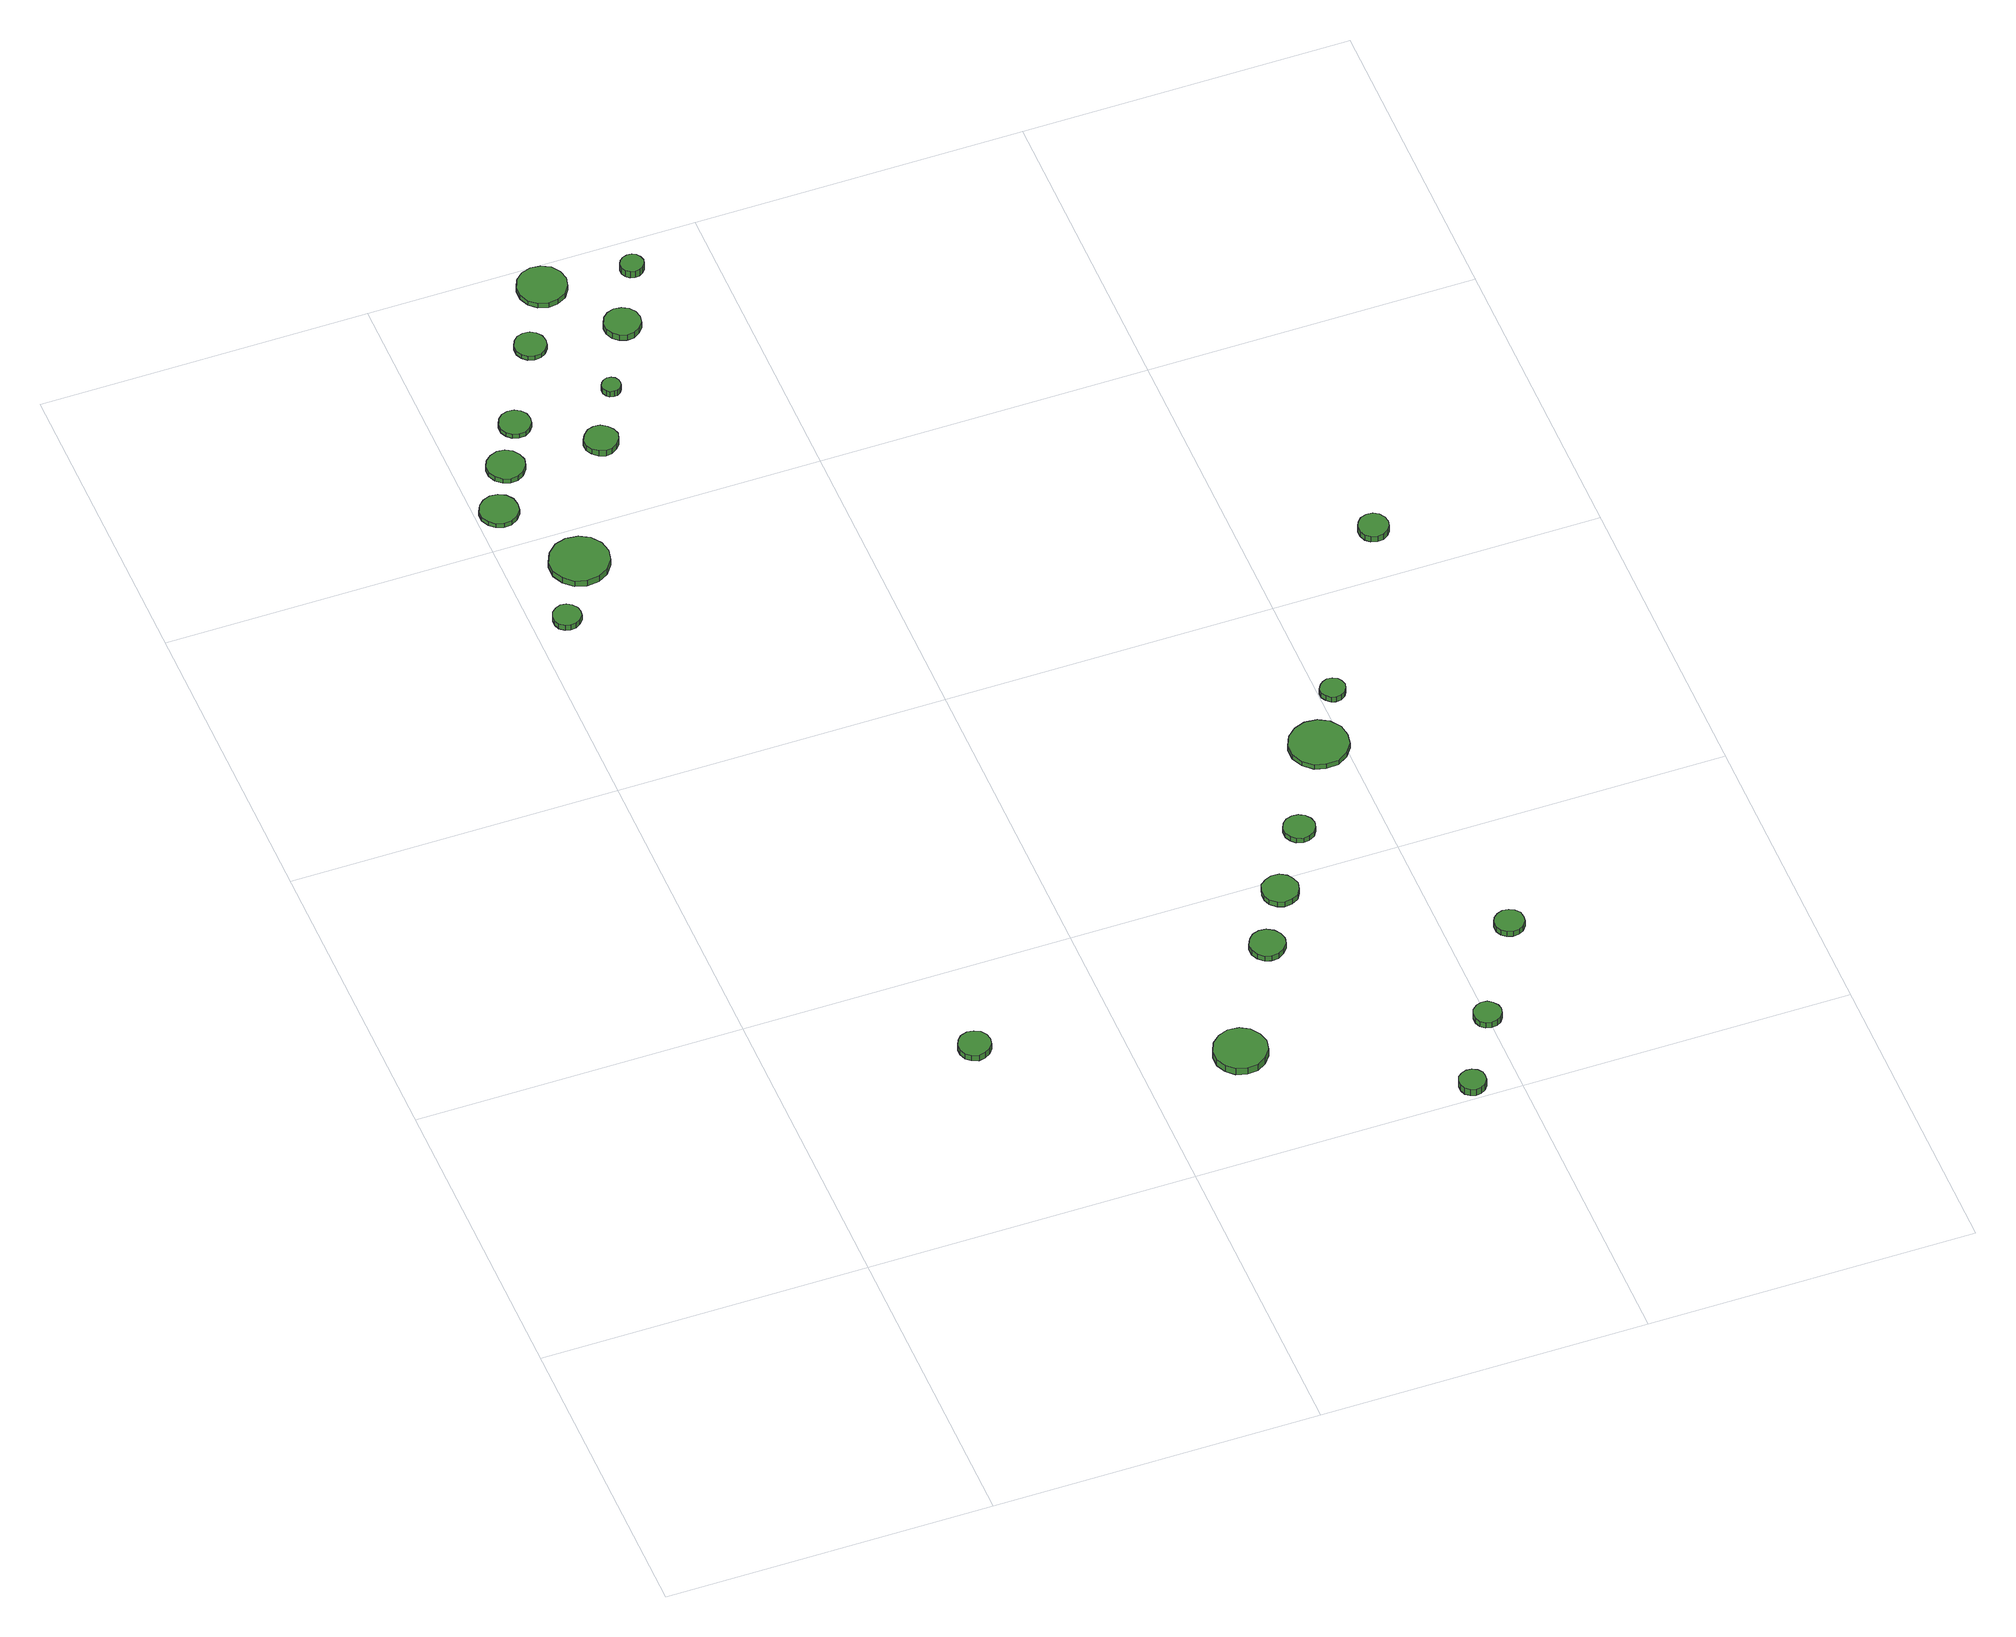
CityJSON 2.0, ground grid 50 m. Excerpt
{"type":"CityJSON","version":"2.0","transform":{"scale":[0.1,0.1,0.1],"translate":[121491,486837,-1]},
"CityObjects":{
"tree1":{"type":"SolitaryVegetationObject","attributes":{"function":"something"},"geometry":[{"type":"MultiSurface","lod":"1","boundaries":[[[0,1,2,3,4,5,6,7,8,9,10,11,12,13,14]],[[15,16,17,18,19,20,21,22,23,24,25,26,27,28,29]],[[0,29,28,1]],[[1,28,27,2]],[[2,27,26,3]],[[3,26,25,4]],[[4,25,24,5]],[[5,24,23,6]],[[6,23,22,7]],[[7,22,21,8]],[[8,21,20,9]],[[9,20,19,10]],[[10,19,18,11]],[[11,18,17,12]],[[12,17,16,13]],[[13,16,15,14]],[[14,15,29,0]]]}]},
"tree2":{"type":"SolitaryVegetationObject","attributes":{"function":"something"},"geometry":[{"type":"MultiSurface","lod":"1","boundaries":[[[30,31,32,33,34,35,36,37,38,39,40,41,42,43,44]],[[45,46,47,48,49,50,51,52,53,54,55,56,57,58,59]],[[30,59,58,31]],[[31,58,57,32]],[[32,57,56,33]],[[33,56,55,34]],[[34,55,54,35]],[[35,54,53,36]],[[36,53,52,37]],[[37,52,51,38]],[[38,51,50,39]],[[39,50,49,40]],[[40,49,48,41]],[[41,48,47,42]],[[42,47,46,43]],[[43,46,45,44]],[[44,45,59,30]]]}]},
"tree3":{"type":"SolitaryVegetationObject","attributes":{"function":"something"},"geometry":[{"type":"MultiSurface","lod":"1","boundaries":[[[60,61,62,63,64,65,66,67,68,69,70,71,72,73,74]],[[75,76,77,78,79,80,81,82,83,84,85,86,87,88,89]],[[60,89,88,61]],[[61,88,87,62]],[[62,87,86,63]],[[63,86,85,64]],[[64,85,84,65]],[[65,84,83,66]],[[66,83,82,67]],[[67,82,81,68]],[[68,81,80,69]],[[69,80,79,70]],[[70,79,78,71]],[[71,78,77,72]],[[72,77,76,73]],[[73,76,75,74]],[[74,75,89,60]]]}]},
"tree4":{"type":"SolitaryVegetationObject","attributes":{"function":"something"},"geometry":[{"type":"MultiSurface","lod":"1","boundaries":[[[90,91,92,93,94,95,96,97,98,99,100,101,102,103,104]],[[105,106,107,108,109,110,111,112,113,114,115,116,117,118,119]],[[90,119,118,91]],[[91,118,117,92]],[[92,117,116,93]],[[93,116,115,94]],[[94,115,114,95]],[[95,114,113,96]],[[96,113,112,97]],[[97,112,111,98]],[[98,111,110,99]],[[99,110,109,100]],[[100,109,108,101]],[[101,108,107,102]],[[102,107,106,103]],[[103,106,105,104]],[[104,105,119,90]]]}]},
"tree5":{"type":"SolitaryVegetationObject","attributes":{"function":"something"},"geometry":[{"type":"MultiSurface","lod":"1","boundaries":[[[120,121,122,123,124,125,126,127,128,129,130,131,132,133,134]],[[135,136,137,138,139,140,141,142,143,144,145,146,147,148,149]],[[120,149,148,121]],[[121,148,147,122]],[[122,147,146,123]],[[123,146,145,124]],[[124,145,144,125]],[[125,144,143,126]],[[126,143,142,127]],[[127,142,141,128]],[[128,141,140,129]],[[129,140,139,130]],[[130,139,138,131]],[[131,138,137,132]],[[132,137,136,133]],[[133,136,135,134]],[[134,135,149,120]]]}]},
"tree6":{"type":"SolitaryVegetationObject","attributes":{"function":"something"},"geometry":[{"type":"MultiSurface","lod":"1","boundaries":[[[150,151,152,153,154,155,156,157,158,159,160,161,162,163,164]],[[165,166,167,168,169,170,171,172,173,174,175,176,177,178,179]],[[150,179,178,151]],[[151,178,177,152]],[[152,177,176,153]],[[153,176,175,154]],[[154,175,174,155]],[[155,174,173,156]],[[156,173,172,157]],[[157,172,171,158]],[[158,171,170,159]],[[159,170,169,160]],[[160,169,168,161]],[[161,168,167,162]],[[162,167,166,163]],[[163,166,165,164]],[[164,165,179,150]]]}]},
"tree7":{"type":"SolitaryVegetationObject","attributes":{"function":"something"},"geometry":[{"type":"MultiSurface","lod":"1","boundaries":[[[180,181,182,183,184,185,186,187,188,189,190,191,192,193,194]],[[195,196,197,198,199,200,201,202,203,204,205,206,207,208,209]],[[180,209,208,181]],[[181,208,207,182]],[[182,207,206,183]],[[183,206,205,184]],[[184,205,204,185]],[[185,204,203,186]],[[186,203,202,187]],[[187,202,201,188]],[[188,201,200,189]],[[189,200,199,190]],[[190,199,198,191]],[[191,198,197,192]],[[192,197,196,193]],[[193,196,195,194]],[[194,195,209,180]]]}]},
"tree8":{"type":"SolitaryVegetationObject","attributes":{"function":"something"},"geometry":[{"type":"MultiSurface","lod":"1","boundaries":[[[210,211,212,213,214,215,216,217,218,219,220,221,222,223,224]],[[225,226,227,228,229,230,231,232,233,234,235,236,237,238,239]],[[210,239,238,211]],[[211,238,237,212]],[[212,237,236,213]],[[213,236,235,214]],[[214,235,234,215]],[[215,234,233,216]],[[216,233,232,217]],[[217,232,231,218]],[[218,231,230,219]],[[219,230,229,220]],[[220,229,228,221]],[[221,228,227,222]],[[222,227,226,223]],[[223,226,225,224]],[[224,225,239,210]]]}]},
"tree9":{"type":"SolitaryVegetationObject","attributes":{"function":"something"},"geometry":[{"type":"MultiSurface","lod":"1","boundaries":[[[240,241,242,243,244,245,246,247,248,249,250,251,252,253,254]],[[255,256,257,258,259,260,261,262,263,264,265,266,267,268,269]],[[240,269,268,241]],[[241,268,267,242]],[[242,267,266,243]],[[243,266,265,244]],[[244,265,264,245]],[[245,264,263,246]],[[246,263,262,247]],[[247,262,261,248]],[[248,261,260,249]],[[249,260,259,250]],[[250,259,258,251]],[[251,258,257,252]],[[252,257,256,253]],[[253,256,255,254]],[[254,255,269,240]]]}]},
"tree10":{"type":"SolitaryVegetationObject","attributes":{"function":"something"},"geometry":[{"type":"MultiSurface","lod":"1","boundaries":[[[270,271,272,273,274,275,276,277,278,279,280,281,282,283,284]],[[285,286,287,288,289,290,291,292,293,294,295,296,297,298,299]],[[270,299,298,271]],[[271,298,297,272]],[[272,297,296,273]],[[273,296,295,274]],[[274,295,294,275]],[[275,294,293,276]],[[276,293,292,277]],[[277,292,291,278]],[[278,291,290,279]],[[279,290,289,280]],[[280,289,288,281]],[[281,288,287,282]],[[282,287,286,283]],[[283,286,285,284]],[[284,285,299,270]]]}]},
"tree11":{"type":"SolitaryVegetationObject","attributes":{"function":"something"},"geometry":[{"type":"MultiSurface","lod":"1","boundaries":[[[300,301,302,303,304,305,306,307,308,309,310,311,312,313,314]],[[315,316,317,318,319,320,321,322,323,324,325,326,327,328,329]],[[300,329,328,301]],[[301,328,327,302]],[[302,327,326,303]],[[303,326,325,304]],[[304,325,324,305]],[[305,324,323,306]],[[306,323,322,307]],[[307,322,321,308]],[[308,321,320,309]],[[309,320,319,310]],[[310,319,318,311]],[[311,318,317,312]],[[312,317,316,313]],[[313,316,315,314]],[[314,315,329,300]]]}]},
"tree12":{"type":"SolitaryVegetationObject","attributes":{"function":"something"},"geometry":[{"type":"MultiSurface","lod":"1","boundaries":[[[330,331,332,333,334,335,336,337,338,339,340,341,342,343,344]],[[345,346,347,348,349,350,351,352,353,354,355,356,357,358,359]],[[330,359,358,331]],[[331,358,357,332]],[[332,357,356,333]],[[333,356,355,334]],[[334,355,354,335]],[[335,354,353,336]],[[336,353,352,337]],[[337,352,351,338]],[[338,351,350,339]],[[339,350,349,340]],[[340,349,348,341]],[[341,348,347,342]],[[342,347,346,343]],[[343,346,345,344]],[[344,345,359,330]]]}]},
"tree13":{"type":"SolitaryVegetationObject","attributes":{"function":"something"},"geometry":[{"type":"MultiSurface","lod":"1","boundaries":[[[360,361,362,363,364,365,366,367,368,369,370,371,372,373,374]],[[375,376,377,378,379,380,381,382,383,384,385,386,387,388,389]],[[360,389,388,361]],[[361,388,387,362]],[[362,387,386,363]],[[363,386,385,364]],[[364,385,384,365]],[[365,384,383,366]],[[366,383,382,367]],[[367,382,381,368]],[[368,381,380,369]],[[369,380,379,370]],[[370,379,378,371]],[[371,378,377,372]],[[372,377,376,373]],[[373,376,375,374]],[[374,375,389,360]]]}]},
"tree14":{"type":"SolitaryVegetationObject","attributes":{"function":"something"},"geometry":[{"type":"MultiSurface","lod":"1","boundaries":[[[390,391,392,393,394,395,396,397,398,399,400,401,402,403,404]],[[405,406,407,408,409,410,411,412,413,414,415,416,417,418,419]],[[390,419,418,391]],[[391,418,417,392]],[[392,417,416,393]],[[393,416,415,394]],[[394,415,414,395]],[[395,414,413,396]],[[396,413,412,397]],[[397,412,411,398]],[[398,411,410,399]],[[399,410,409,400]],[[400,409,408,401]],[[401,408,407,402]],[[402,407,406,403]],[[403,406,405,404]],[[404,405,419,390]]]}]},
"tree15":{"type":"SolitaryVegetationObject","attributes":{"function":"something"},"geometry":[{"type":"MultiSurface","lod":"1","boundaries":[[[420,421,422,423,424,425,426,427,428,429,430,431,432,433,434]],[[435,436,437,438,439,440,441,442,443,444,445,446,447,448,449]],[[420,449,448,421]],[[421,448,447,422]],[[422,447,446,423]],[[423,446,445,424]],[[424,445,444,425]],[[425,444,443,426]],[[426,443,442,427]],[[427,442,441,428]],[[428,441,440,429]],[[429,440,439,430]],[[430,439,438,431]],[[431,438,437,432]],[[432,437,436,433]],[[433,436,435,434]],[[434,435,449,420]]]}]},
"tree16":{"type":"SolitaryVegetationObject","attributes":{"function":"something"},"geometry":[{"type":"MultiSurface","lod":"1","boundaries":[[[450,451,452,453,454,455,456,457,458,459,460,461,462,463,464]],[[465,466,467,468,469,470,471,472,473,474,475,476,477,478,479]],[[450,479,478,451]],[[451,478,477,452]],[[452,477,476,453]],[[453,476,475,454]],[[454,475,474,455]],[[455,474,473,456]],[[456,473,472,457]],[[457,472,471,458]],[[458,471,470,459]],[[459,470,469,460]],[[460,469,468,461]],[[461,468,467,462]],[[462,467,466,463]],[[463,466,465,464]],[[464,465,479,450]]]}]},
"tree17":{"type":"SolitaryVegetationObject","attributes":{"function":"something"},"geometry":[{"type":"MultiSurface","lod":"1","boundaries":[[[480,481,482,483,484,485,486,487,488,489,490,491,492,493,494]],[[495,496,497,498,499,500,501,502,503,504,505,506,507,508,509]],[[480,509,508,481]],[[481,508,507,482]],[[482,507,506,483]],[[483,506,505,484]],[[484,505,504,485]],[[485,504,503,486]],[[486,503,502,487]],[[487,502,501,488]],[[488,501,500,489]],[[489,500,499,490]],[[490,499,498,491]],[[491,498,497,492]],[[492,497,496,493]],[[493,496,495,494]],[[494,495,509,480]]]}]},
"tree18":{"type":"SolitaryVegetationObject","attributes":{"function":"something"},"geometry":[{"type":"MultiSurface","lod":"1","boundaries":[[[510,511,512,513,514,515,516,517,518,519,520,521,522,523,524]],[[525,526,527,528,529,530,531,532,533,534,535,536,537,538,539]],[[510,539,538,511]],[[511,538,537,512]],[[512,537,536,513]],[[513,536,535,514]],[[514,535,534,515]],[[515,534,533,516]],[[516,533,532,517]],[[517,532,531,518]],[[518,531,530,519]],[[519,530,529,520]],[[520,529,528,521]],[[521,528,527,522]],[[522,527,526,523]],[[523,526,525,524]],[[524,525,539,510]]]}]},
"tree19":{"type":"SolitaryVegetationObject","attributes":{"function":"something"},"geometry":[{"type":"MultiSurface","lod":"1","boundaries":[[[540,541,542,543,544,545,546,547,548,549,550,551,552,553,554]],[[555,556,557,558,559,560,561,562,563,564,565,566,567,568,569]],[[540,569,568,541]],[[541,568,567,542]],[[542,567,566,543]],[[543,566,565,544]],[[544,565,564,545]],[[545,564,563,546]],[[546,563,562,547]],[[547,562,561,548]],[[548,561,560,549]],[[549,560,559,550]],[[550,559,558,551]],[[551,558,557,552]],[[552,557,556,553]],[[553,556,555,554]],[[554,555,569,540]]]}]},
"tree20":{"type":"SolitaryVegetationObject","attributes":{"function":"something"},"geometry":[{"type":"MultiSurface","lod":"1","boundaries":[[[570,571,572,573,574,575,576,577,578,579,580,581,582,583,584]],[[585,586,587,588,589,590,591,592,593,594,595,596,597,598,599]],[[570,599,598,571]],[[571,598,597,572]],[[572,597,596,573]],[[573,596,595,574]],[[574,595,594,575]],[[575,594,593,576]],[[576,593,592,577]],[[577,592,591,578]],[[578,591,590,579]],[[579,590,589,580]],[[580,589,588,581]],[[581,588,587,582]],[[582,587,586,583]],[[583,586,585,584]],[[584,585,599,570]]]}]},
"tree21":{"type":"SolitaryVegetationObject","attributes":{"function":"something"},"geometry":[{"type":"MultiSurface","lod":"1","boundaries":[[[600,601,602,603,604,605,606,607,608,609,610,611,612,613,614]],[[615,616,617,618,619,620,621,622,623,624,625,626,627,628,629]],[[600,629,628,601]],[[601,628,627,602]],[[602,627,626,603]],[[603,626,625,604]],[[604,625,624,605]],[[605,624,623,606]],[[606,623,622,607]],[[607,622,621,608]],[[608,621,620,609]],[[609,620,619,610]],[[610,619,618,611]],[[611,618,617,612]],[[612,617,616,613]],[[613,616,615,614]],[[614,615,629,600]]]}]},
"tree22":{"type":"SolitaryVegetationObject","attributes":{"function":"something"},"geometry":[{"type":"MultiSurface","lod":"1","boundaries":[[[630,631,632,633,634,635,636,637,638,639,640,641,642,643,644]],[[645,646,647,648,649,650,651,652,653,654,655,656,657,658,659]],[[630,659,658,631]],[[631,658,657,632]],[[632,657,656,633]],[[633,656,655,634]],[[634,655,654,635]],[[635,654,653,636]],[[636,653,652,637]],[[637,652,651,638]],[[638,651,650,639]],[[639,650,649,640]],[[640,649,648,641]],[[641,648,647,642]],[[642,647,646,643]],[[643,646,645,644]],[[644,645,659,630]]]}]}
},
"vertices":[
[319,346,18],[317,356,18],[311,364,18],[302,369,18],[292,370,18],[282,367,18],[275,360,18],[271,351,18],[271,341,18],[275,331,18],[282,325,18],[292,321,18],[302,323,18],[311,328,18],[317,336,18],[317,336,7],[311,328,7],[302,323,7],[292,321,7],[282,325,7],[275,331,7],[271,341,7],[271,351,7],[275,360,7],[282,367,7],[292,370,7],[302,369,7],[311,364,7],[317,356,7],[319,346,7],
[72,1338,17],[71,1346,17],[65,1353,17],[58,1358,17],[49,1359,17],[41,1356,17],[34,1350,17],[31,1342,17],[31,1333,17],[34,1325,17],[41,1319,17],[49,1317,17],[58,1318,17],[65,1322,17],[71,1329,17],[71,1329,7],[65,1322,7],[58,1318,7],[49,1317,7],[41,1319,7],[34,1325,7],[31,1333,7],[31,1342,7],[34,1350,7],[41,1356,7],[49,1359,7],[58,1358,7],[65,1353,7],[71,1346,7],[72,1338,7],
[64,1568,14],[62,1580,14],[55,1590,14],[44,1596,14],[32,1597,14],[21,1593,14],[12,1585,14],[7,1574,14],[7,1562,14],[12,1551,14],[21,1543,14],[32,1539,14],[44,1540,14],[55,1546,14],[62,1556,14],[62,1556,6],[55,1546,6],[44,1540,6],[32,1539,6],[21,1543,6],[12,1551,6],[7,1562,6],[7,1574,6],[12,1585,6],[21,1593,6],[32,1597,6],[44,1596,6],[55,1590,6],[62,1580,6],[64,1568,6],
[152,1434,17],[148,1452,17],[137,1467,17],[121,1476,17],[102,1478,17],[85,1473,17],[71,1460,17],[63,1443,17],[63,1425,17],[71,1408,17],[85,1395,17],[102,1390,17],[121,1392,17],[137,1401,17],[148,1416,17],[148,1416,6],[137,1401,6],[121,1392,6],[102,1390,6],[85,1395,6],[71,1408,6],[63,1425,6],[63,1443,6],[71,1460,6],[85,1473,6],[102,1478,6],[121,1476,6],[137,1467,6],[148,1452,6],[152,1434,6],
[104,1646,15],[101,1657,15],[94,1667,15],[84,1673,15],[72,1674,15],[61,1670,15],[52,1662,15],[47,1652,15],[47,1640,15],[52,1629,15],[61,1621,15],[72,1617,15],[84,1618,15],[94,1624,15],[101,1634,15],[101,1634,6],[94,1624,6],[84,1618,6],[72,1617,6],[61,1621,6],[52,1629,6],[47,1640,6],[47,1652,6],[52,1662,6],[61,1670,6],[72,1674,6],[84,1673,6],[94,1667,6],[101,1657,6],[104,1646,6],
[141,1719,14],[139,1729,14],[133,1737,14],[125,1742,14],[115,1743,14],[105,1740,14],[98,1733,14],[94,1724,14],[94,1714,14],[98,1705,14],[105,1698,14],[115,1695,14],[125,1696,14],[133,1701,14],[139,1709,14],[139,1709,6],[133,1701,6],[125,1696,6],[115,1695,6],[105,1698,6],[98,1705,6],[94,1714,6],[94,1724,6],[98,1733,6],[105,1740,6],[115,1743,6],[125,1742,6],[133,1737,6],[139,1729,6],[141,1719,6],
[685,199,21],[681,215,21],[671,229,21],[657,237,21],[640,239,21],[624,233,21],[612,222,21],[605,207,21],[605,190,21],[612,175,21],[624,164,21],[640,159,21],[657,160,21],[671,169,21],[681,182,21],[681,182,8],[671,169,8],[657,160,8],[640,159,8],[624,164,8],[612,175,8],[605,190,8],[605,207,8],[612,222,8],[624,233,8],[640,239,8],[657,237,8],[671,229,8],[681,215,8],[685,199,8],
[246,1644,17],[243,1654,17],[237,1662,17],[228,1668,17],[218,1669,17],[208,1666,17],[200,1658,17],[195,1649,17],[195,1638,17],[200,1629,17],[208,1622,17],[218,1618,17],[228,1619,17],[237,1625,17],[243,1633,17],[243,1633,6],[237,1625,6],[228,1619,6],[218,1618,6],[208,1622,6],[200,1629,6],[195,1638,6],[195,1649,6],[200,1658,6],[208,1666,6],[218,1669,6],[228,1668,6],[237,1662,6],[243,1654,6],[246,1644,6],
[216,1854,14],[214,1864,14],[208,1872,14],[200,1877,14],[190,1878,14],[180,1875,14],[173,1868,14],[169,1859,14],[169,1849,14],[173,1840,14],[180,1833,14],[190,1830,14],[200,1831,14],[208,1836,14],[214,1844,14],[214,1844,6],[208,1836,6],[200,1831,6],[190,1830,6],[180,1833,6],[173,1840,6],[169,1849,6],[169,1859,6],[173,1868,6],[180,1875,6],[190,1878,6],[200,1877,6],[208,1872,6],[214,1864,6],[216,1854,6],
[285,1737,17],[284,1742,17],[281,1747,17],[276,1750,17],[270,1751,17],[264,1749,17],[260,1745,17],[257,1740,17],[257,1734,17],[260,1728,17],[264,1724,17],[270,1723,17],[276,1723,17],[281,1726,17],[284,1731,17],[284,1731,6],[281,1726,6],[276,1723,6],[270,1723,6],[264,1724,6],[260,1728,6],[257,1734,6],[257,1740,6],[260,1745,6],[264,1749,6],[270,1751,6],[276,1750,6],[281,1747,6],[284,1742,6],[285,1737,6],
[286,1956,15],[283,1971,15],[274,1984,15],[260,1991,15],[245,1993,15],[230,1988,15],[219,1978,15],[213,1964,15],[213,1948,15],[219,1934,15],[230,1924,15],[245,1919,15],[260,1921,15],[274,1928,15],[283,1941,15],[283,1941,6],[274,1928,6],[260,1921,6],[245,1919,6],[230,1924,6],[219,1934,6],[213,1948,6],[213,1964,6],[219,1978,6],[230,1988,6],[245,1993,6],[260,1991,6],[274,1984,6],[283,1971,6],[286,1956,6],
[782,381,17],[780,392,17],[773,401,17],[763,407,17],[752,408,17],[742,405,17],[734,397,17],[729,387,17],[729,376,17],[734,366,17],[742,358,17],[752,355,17],[763,356,17],[773,362,17],[780,371,17],[780,371,7],[773,362,7],[763,356,7],[752,355,7],[742,358,7],[734,366,7],[729,376,7],[729,387,7],[734,397,7],[742,405,7],[752,408,7],[763,407,7],[773,401,7],[780,392,7],[782,381,7],
[357,1846,17],[355,1858,17],[348,1867,17],[338,1872,17],[327,1874,17],[316,1870,17],[308,1863,17],[303,1852,17],[303,1841,17],[308,1830,17],[316,1823,17],[327,1819,17],[338,1820,17],[348,1826,17],[355,1835,17],[355,1835,6],[348,1826,6],[338,1820,6],[327,1819,6],[316,1823,6],[308,1830,6],[303,1841,6],[303,1852,6],[308,1863,6],[316,1870,6],[327,1874,6],[338,1872,6],[348,1867,6],[355,1858,6],[357,1846,6],
[951,22,23],[950,30,23],[945,37,23],[937,41,23],[929,42,23],[921,39,23],[915,34,23],[912,26,23],[912,18,23],[915,10,23],[921,5,23],[929,2,23],[937,3,23],[945,7,23],[950,14,23],[950,14,10],[945,7,10],[937,3,10],[929,2,10],[921,5,10],[915,10,10],[912,18,10],[912,26,10],[915,34,10],[921,39,10],[929,42,10],[937,41,10],[945,37,10],[950,30,10],[951,22,10],
[838,475,17],[835,486,17],[829,495,17],[819,501,17],[807,502,17],[797,498,17],[788,491,17],[784,480,17],[784,469,17],[788,459,17],[797,451,17],[807,447,17],[819,449,17],[829,454,17],[835,463,17],[835,463,7],[829,454,7],[819,449,7],[807,447,7],[797,451,7],[788,459,7],[784,469,7],[784,480,7],[788,491,7],[797,498,7],[807,502,7],[819,501,7],[829,495,7],[835,486,7],[838,475,7],
[400,1945,21],[398,1952,21],[394,1958,21],[388,1962,21],[381,1962,21],[374,1960,21],[368,1955,21],[365,1949,21],[365,1941,21],[368,1935,21],[374,1930,21],[381,1928,21],[388,1929,21],[394,1932,21],[398,1938,21],[398,1938,8],[394,1932,8],[388,1929,8],[381,1928,8],[374,1930,8],[368,1935,8],[365,1941,8],[365,1949,8],[368,1955,8],[374,1960,8],[381,1962,8],[388,1962,8],[394,1958,8],[398,1952,8],[400,1945,8],
[1021,142,18],[1019,150,18],[1014,157,18],[1007,162,18],[998,163,18],[990,160,18],[983,154,18],[980,146,18],[980,137,18],[983,129,18],[990,123,18],[998,121,18],[1007,122,18],[1014,126,18],[1019,133,18],[1019,133,7],[1014,126,7],[1007,122,7],[998,121,7],[990,123,7],[983,129,7],[980,137,7],[980,146,7],[983,154,7],[990,160,7],[998,163,7],[1007,162,7],[1014,157,7],[1019,150,7],[1021,142,7],
[903,579,16],[901,588,16],[895,596,16],[886,601,16],[877,602,16],[867,599,16],[860,593,16],[856,584,16],[856,574,16],[860,565,16],[867,558,16],[877,555,16],[886,556,16],[895,561,16],[901,569,16],[901,569,7],[895,561,7],[886,556,7],[877,555,7],[867,558,7],[860,565,7],[856,574,7],[856,584,7],[860,593,7],[867,599,7],[877,602,7],[886,601,7],[895,596,7],[901,588,7],[903,579,7],
[1008,723,16],[1005,741,16],[994,756,16],[978,765,16],[959,767,16],[942,761,16],[928,749,16],[920,732,16],[920,714,16],[928,697,16],[942,684,16],[959,679,16],[978,680,16],[994,690,16],[1005,705,16],[1005,705,7],[994,690,7],[978,680,7],[959,679,7],[942,684,7],[928,697,7],[920,714,7],[920,732,7],[928,749,7],[942,761,7],[959,767,7],[978,765,7],[994,756,7],[1005,741,7],[1008,723,7],
[1115,299,17],[1114,308,17],[1108,316,17],[1100,320,17],[1091,321,17],[1082,318,17],[1075,312,17],[1071,304,17],[1071,294,17],[1075,286,17],[1082,280,17],[1091,277,17],[1100,278,17],[1108,282,17],[1114,290,17],[1114,290,7],[1108,282,7],[1100,278,7],[1091,277,7],[1082,280,7],[1075,286,7],[1071,294,7],[1071,304,7],[1075,312,7],[1082,318,7],[1091,321,7],[1100,320,7],[1108,316,7],[1114,308,7],[1115,299,7],
[1040,816,16],[1038,824,16],[1034,830,16],[1027,834,16],[1019,835,16],[1012,832,16],[1006,827,16],[1002,820,16],[1002,812,16],[1006,805,16],[1012,799,16],[1019,797,16],[1027,798,16],[1034,802,16],[1038,808,16],[1038,808,6],[1034,802,6],[1027,798,6],[1019,797,6],[1012,799,6],[1006,805,6],[1002,812,6],[1002,820,6],[1006,827,6],[1012,832,6],[1019,835,6],[1027,834,6],[1034,830,6],[1038,824,6],[1040,816,6],
[1211,1092,17],[1209,1101,17],[1204,1109,17],[1196,1114,17],[1186,1115,17],[1177,1112,17],[1170,1105,17],[1166,1097,17],[1166,1087,17],[1170,1078,17],[1177,1072,17],[1186,1069,17],[1196,1070,17],[1204,1075,17],[1209,1082,17],[1209,1082,6],[1204,1075,6],[1196,1070,6],[1186,1069,6],[1177,1072,6],[1170,1078,6],[1166,1087,6],[1166,1097,6],[1170,1105,6],[1177,1112,6],[1186,1115,6],[1196,1114,6],[1204,1109,6],[1209,1101,6],[1211,1092,6]
]}
